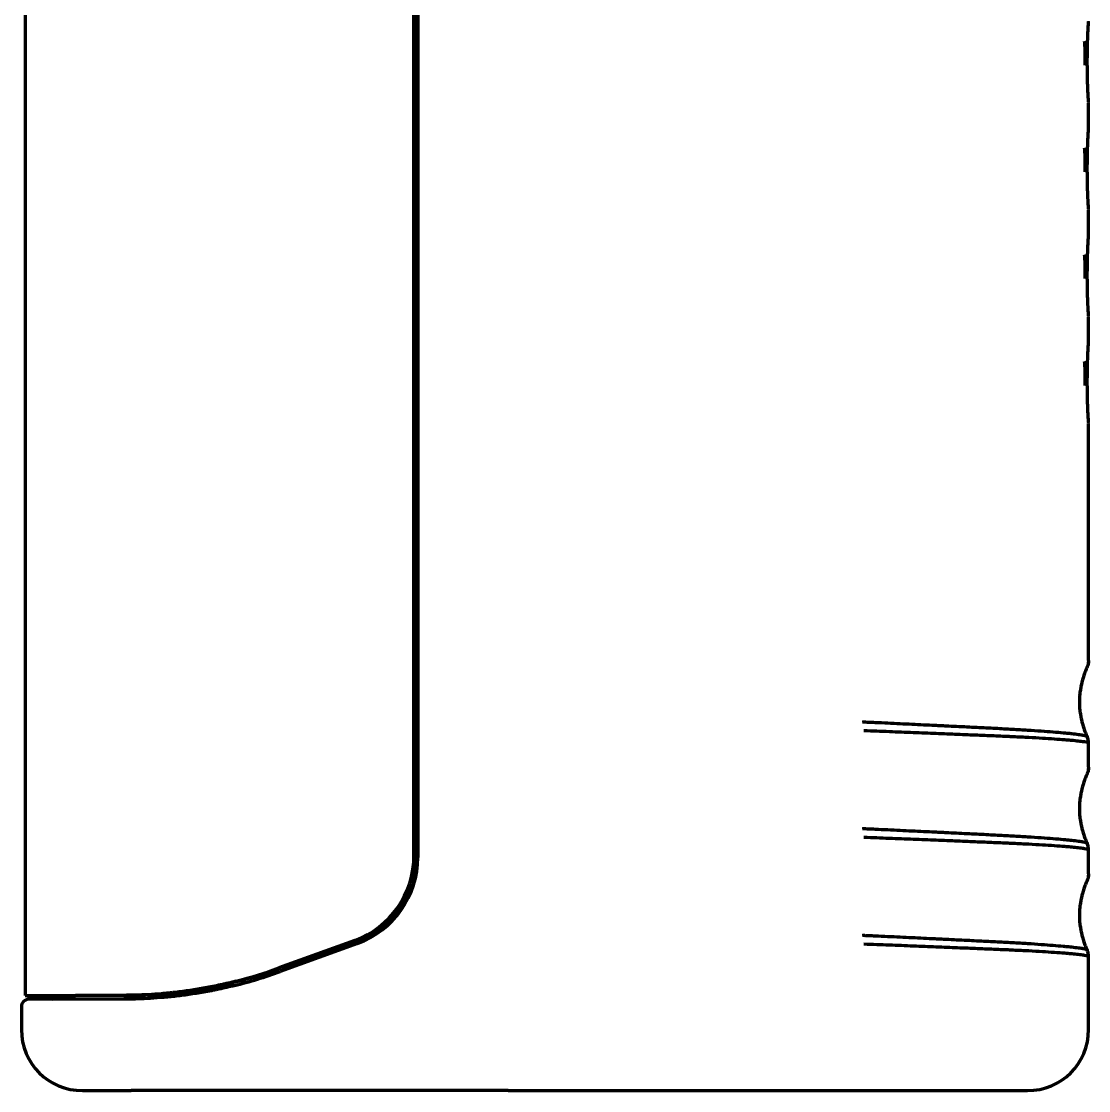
# Model space of a CAD drawing. Header units: inches. Extents: x -2983 to 7024, y 422 to 5529.
# Drawn here: x 977.5 to 1012.5, y 2959.14 to 2994.21 of the extents above; entities that cross this region are included whole.
import ezdxf

# ---------------------------------------------------------------- set-up
doc = ezdxf.new("R2010")
doc.units = ezdxf.units.IN

msp = doc.modelspace()

# ---------------------------------------------------------------- linework, layer by layer
at = {"linetype": 'Continuous', "lineweight": 70}
for p, q in [((990.376, 2966.852), (990.376, 3141.407)), ((990.454, 2966.852), (990.454, 3141.407)), ((990.501, 3141.468), (990.501, 2966.79)), ((977.626, 3025.892), (977.626, 2962.267)), ((1012.501, 2990.757), (1012.501, 2991.527)), ((1012.499, 2990.718), (1012.5, 2990.757)), ((1012.499, 2990.713), (1012.5, 2990.725)), ((1012.501, 2987.257), (1012.501, 2988.027)), ((1012.499, 2987.218), (1012.5, 2987.257)), ((1012.499, 2987.213), (1012.5, 2987.225)), ((1012.501, 2983.757), (1012.501, 2984.527)), ((1012.499, 2983.718), (1012.5, 2983.757)), ((1012.499, 2983.713), (1012.5, 2983.725)), ((1012.501, 2973.248), (1012.501, 2981.027)), ((1012.501, 2973.248), (1012.491, 2973.149)), ((1012.501, 2969.748), (1012.501, 2970.536)), ((1012.501, 2969.748), (1012.491, 2969.649)), ((1012.501, 2966.248), (1012.501, 2967.036)), ((1012.501, 2966.248), (1012.491, 2966.149)), ((1012.501, 2966.248), (1012.5, 2966.248)), ((988.431, 2964.07), (985.943, 2963.164)), ((988.527, 2963.971), (985.986, 2963.047)), ((988.51, 2964.07), (986.022, 2963.164)), ((1012.501, 2961.142), (1012.501, 2963.536)), ((977.626, 2962.267), (979.279, 2962.267)), ((979.401, 2962.142), (977.751, 2962.142)), ((980.856, 2962.267), (979.279, 2962.267)), ((980.856, 2962.142), (979.401, 2962.142)), ((980.856, 2962.267), (981.56, 2962.267)), ((977.501, 2961.892), (977.501, 2961.142)), ((979.501, 2959.142), (981.104, 2959.142)), ((984.682, 2959.142), (981.104, 2959.142)), ((992.524, 2959.142), (984.682, 2959.142)), ((993.47, 2959.142), (992.524, 2959.142)), ((993.47, 2959.142), (1010.501, 2959.142))]:
    msp.add_line(p, q, dxfattribs=at)
for centre, radius, start, end in [((1012.001, 2970.536), 0.5, 11.4977, 24.7187), ((1012.001, 2970.536), 0.5, 0.0006, 11.4977), ((1012.001, 2967.036), 0.5, 11.4977, 24.7187), ((1012.001, 2967.036), 0.5, 0.0006, 11.4977), ((987.501, 2966.79), 3, 290, 0), ((1012.001, 2963.536), 0.5, 11.4978, 24.7187), ((1012.001, 2963.536), 0.5, 0.0007, 11.4978), ((977.751, 2961.892), 0.25, 90, 180), ((978.501, 2962.392), 0.25, 270, 329.9991), ((979.501, 2961.142), 2, 180, 270), ((1010.501, 2961.142), 2, 270, 0)]:
    msp.add_arc(centre, radius, start, end, dxfattribs=at)
for centre, major_axis, ratio, start_param, end_param in [((987.425, 2966.852), (0, -2.96), 0.996917, 0.348075, 1.570796), ((987.503, 2966.852), (0, -2.96), 0.996917, 0.348075, 1.570796), ((980.855, 2977.232), (0, 14.965), 0.996917, 3.390853, 3.489628), ((980.933, 2977.232), (0, 14.965), 0.996917, 3.390853, 3.489628), ((980.856, 2977.142), (0, 15), 1, 3.385952, 3.490659)]:
    msp.add_ellipse(centre, major_axis=major_axis, ratio=ratio, start_param=start_param, end_param=end_param, dxfattribs=at)
for points, knots in [([(1012.5, 2991.56), (1012.5, 2991.56), (1012.499, 2991.563), (1012.497, 2991.6), (1012.488, 2991.758), (1012.472, 2992.089), (1012.459, 2992.541), (1012.457, 2993.058), (1012.467, 2993.549), (1012.483, 2993.935), (1012.494, 2994.135), (1012.498, 2994.202), (1012.499, 2994.212), (1012.499, 2994.213)], [0, 0, 0, 0, 0.010183, 0.070351, 0.180646, 0.300593, 0.425928, 0.557827, 0.693585, 0.815302, 0.931069, 0.992468, 1, 1, 1, 1]), ([(1012.386, 2992.774), (1012.387, 2992.821), (1012.392, 2993.056), (1012.388, 2993.35), (1012.371, 2993.537), (1012.368, 2993.561)], [0, 0, 0, 0, 0.175328, 0.891133, 1, 1, 1, 1]), ([(1012.5, 2988.06), (1012.5, 2988.06), (1012.499, 2988.063), (1012.497, 2988.1), (1012.488, 2988.258), (1012.472, 2988.589), (1012.459, 2989.041), (1012.457, 2989.558), (1012.467, 2990.049), (1012.483, 2990.435), (1012.494, 2990.635), (1012.498, 2990.702), (1012.499, 2990.712), (1012.499, 2990.713)], [0, 0, 0, 0, 0.010183, 0.070351, 0.180646, 0.300593, 0.425928, 0.557827, 0.693585, 0.815303, 0.93107, 0.992469, 1, 1, 1, 1]), ([(1012.386, 2989.274), (1012.387, 2989.321), (1012.392, 2989.556), (1012.388, 2989.85), (1012.371, 2990.037), (1012.368, 2990.061)], [0, 0, 0, 0, 0.175328, 0.891133, 1, 1, 1, 1]), ([(1012.5, 2984.56), (1012.5, 2984.56), (1012.499, 2984.563), (1012.497, 2984.6), (1012.488, 2984.758), (1012.472, 2985.089), (1012.459, 2985.541), (1012.457, 2986.058), (1012.467, 2986.549), (1012.483, 2986.935), (1012.494, 2987.135), (1012.498, 2987.202), (1012.499, 2987.212), (1012.499, 2987.213)], [0, 0, 0, 0, 0.010183, 0.070351, 0.180646, 0.300593, 0.425928, 0.557826, 0.693584, 0.815302, 0.931069, 0.992467, 1, 1, 1, 1]), ([(1012.386, 2985.774), (1012.387, 2985.821), (1012.392, 2986.056), (1012.388, 2986.35), (1012.371, 2986.537), (1012.368, 2986.561)], [0, 0, 0, 0, 0.175328, 0.891133, 1, 1, 1, 1]), ([(1012.5, 2981.06), (1012.5, 2981.06), (1012.499, 2981.063), (1012.497, 2981.1), (1012.488, 2981.258), (1012.472, 2981.589), (1012.459, 2982.041), (1012.457, 2982.558), (1012.467, 2983.049), (1012.483, 2983.435), (1012.494, 2983.635), (1012.498, 2983.702), (1012.499, 2983.712), (1012.499, 2983.713)], [0, 0, 0, 0, 0.010183, 0.070351, 0.180646, 0.300593, 0.425928, 0.557827, 0.693585, 0.815303, 0.93107, 0.992468, 1, 1, 1, 1]), ([(1012.386, 2982.274), (1012.387, 2982.321), (1012.392, 2982.556), (1012.388, 2982.85), (1012.371, 2983.037), (1012.368, 2983.061)], [0, 0, 0, 0, 0.175328, 0.891133, 1, 1, 1, 1]), ([(1012.455, 2973.039), (1012.434, 2972.993), (1012.414, 2972.946), (1012.376, 2972.852), (1012.359, 2972.804), (1012.312, 2972.661), (1012.286, 2972.564), (1012.253, 2972.418), (1012.244, 2972.368), (1012.227, 2972.27), (1012.211, 2972.171), (1012.2, 2972.05), (1012.198, 2971.969), (1012.199, 2971.935), (1012.2, 2971.912), (1012.2, 2971.901), (1012.201, 2971.89)], [0, 0, 0, 0, 0.125, 0.125, 0.25, 0.25, 0.5, 0.5, 0.625, 0.625, 0.75, 0.875, 0.9375, 0.96875, 0.96875, 1, 1, 1, 1]), ([(1012.5, 2973.248), (1012.5, 2973.212), (1012.497, 2973.176), (1012.481, 2973.106), (1012.47, 2973.072), (1012.455, 2973.039)], [0, 0, 0, 0, 0.5, 0.5, 1, 1, 1, 1]), ([(1012.2, 2971.89), (1012.195, 2971.803), (1012.204, 2971.66), (1012.227, 2971.512), (1012.244, 2971.413), (1012.254, 2971.364), (1012.286, 2971.218), (1012.312, 2971.122), (1012.359, 2970.979), (1012.377, 2970.932), (1012.414, 2970.838), (1012.434, 2970.791), (1012.455, 2970.745)], [0, 0, 0, 0, 0.25, 0.375, 0.375, 0.5, 0.5, 0.75, 0.75, 0.875, 0.875, 1, 1, 1, 1]), ([(1012.455, 2970.745), (1012.453, 2970.753), (1012.429, 2970.769), (1012.332, 2970.792), (1012.175, 2970.817), (1012.031, 2970.834), (1011.908, 2970.848), (1011.843, 2970.854), (1011.772, 2970.861), (1011.723, 2970.866), (1011.698, 2970.868), (1011.57, 2970.88), (1011.347, 2970.899), (1010.956, 2970.929), (1010.658, 2970.949), (1010.342, 2970.969), (1010.175, 2970.978), (1009.909, 2970.993), (1009.819, 2970.998), (1009.632, 2971.008), (1009.537, 2971.013), (1009.245, 2971.028), (1008.839, 2971.049), (1008.4, 2971.071), (1008.059, 2971.087), (1007.885, 2971.096), (1007.707, 2971.105), (1007.587, 2971.11), (1007.526, 2971.113), (1007.222, 2971.128), (1006.72, 2971.152), (1006.19, 2971.178), (1005.781, 2971.197), (1005.643, 2971.203), (1005.434, 2971.213), (1005.364, 2971.216), (1005.258, 2971.221), (1005.204, 2971.223), (1005.142, 2971.226), (1005.111, 2971.228), (1005.095, 2971.228), (1005.087, 2971.229), (1005.084, 2971.229), (1005.082, 2971.229), (1005.081, 2971.229), (1005.08, 2971.229), (1005.08, 2971.229)], [0, 0, 0, 0, 0.0625, 0.125, 0.1875, 0.25, 0.25, 0.28125, 0.296875, 0.296875, 0.3125, 0.3125, 0.375, 0.4375, 0.5, 0.5, 0.5625, 0.5625, 0.59375, 0.59375, 0.625, 0.625, 0.6875, 0.75, 0.75, 0.78125, 0.796875, 0.796875, 0.8125, 0.8125, 0.875, 0.9375, 0.9375, 0.96875, 0.96875, 0.984375, 0.984375, 0.992188, 0.996094, 0.998047, 0.999023, 0.999512, 0.999756, 0.999878, 0.999878, 1, 1, 1, 1]), ([(1012.5, 2970.536), (1012.499, 2970.543), (1012.475, 2970.557), (1012.379, 2970.577), (1012.222, 2970.598), (1012.077, 2970.613), (1011.953, 2970.625), (1011.888, 2970.631), (1011.816, 2970.637), (1011.767, 2970.641), (1011.742, 2970.643), (1011.613, 2970.653), (1011.389, 2970.67), (1011.126, 2970.688), (1010.845, 2970.705), (1010.695, 2970.713), (1010.377, 2970.73), (1010.208, 2970.738), (1009.985, 2970.748), (1009.94, 2970.75), (1009.849, 2970.755), (1009.803, 2970.757), (1009.662, 2970.763), (1009.566, 2970.767), (1009.273, 2970.779), (1008.867, 2970.796), (1008.211, 2970.823), (1007.511, 2970.851), (1006.765, 2970.881), (1006.238, 2970.902), (1005.695, 2970.923), (1005.416, 2970.933), (1005.129, 2970.944)], [0, 0, 0, 0, 0.0625, 0.125, 0.1875, 0.25, 0.25, 0.28125, 0.296875, 0.296875, 0.3125, 0.3125, 0.375, 0.4375, 0.4375, 0.5, 0.5, 0.5625, 0.5625, 0.578125, 0.578125, 0.59375, 0.59375, 0.625, 0.625, 0.6875, 0.75, 0.8125, 0.875, 0.9375, 0.9375, 1, 1, 1, 1]), ([(1012.5, 2970.536), (1012.5, 2970.572), (1012.497, 2970.608), (1012.481, 2970.678), (1012.47, 2970.712), (1012.455, 2970.745)], [0, 0, 0, 0, 0.5, 0.5, 1, 1, 1, 1]), ([(1012.5, 2970.536), (1012.5, 2970.572), (1012.497, 2970.608), (1012.481, 2970.678), (1012.47, 2970.713), (1012.455, 2970.745)], [0, 0, 0, 0, 0.5, 0.5, 1, 1, 1, 1]), ([(1012.455, 2969.539), (1012.434, 2969.493), (1012.414, 2969.446), (1012.376, 2969.352), (1012.359, 2969.304), (1012.312, 2969.161), (1012.286, 2969.064), (1012.253, 2968.918), (1012.244, 2968.868), (1012.227, 2968.77), (1012.211, 2968.671), (1012.2, 2968.55), (1012.198, 2968.469), (1012.199, 2968.435), (1012.2, 2968.412), (1012.2, 2968.401), (1012.201, 2968.39)], [0, 0, 0, 0, 0.125, 0.125, 0.25, 0.25, 0.5, 0.5, 0.625, 0.625, 0.75, 0.875, 0.9375, 0.96875, 0.96875, 1, 1, 1, 1]), ([(1012.5, 2969.748), (1012.5, 2969.712), (1012.497, 2969.676), (1012.481, 2969.606), (1012.47, 2969.572), (1012.455, 2969.539)], [0, 0, 0, 0, 0.5, 0.5, 1, 1, 1, 1]), ([(1012.2, 2968.39), (1012.195, 2968.303), (1012.204, 2968.16), (1012.227, 2968.012), (1012.244, 2967.913), (1012.254, 2967.864), (1012.286, 2967.718), (1012.312, 2967.622), (1012.359, 2967.479), (1012.377, 2967.432), (1012.414, 2967.338), (1012.434, 2967.291), (1012.455, 2967.245)], [0, 0, 0, 0, 0.25, 0.375, 0.375, 0.5, 0.5, 0.75, 0.75, 0.875, 0.875, 1, 1, 1, 1]), ([(1012.455, 2967.245), (1012.453, 2967.253), (1012.429, 2967.269), (1012.332, 2967.292), (1012.175, 2967.317), (1012.031, 2967.334), (1011.908, 2967.348), (1011.843, 2967.354), (1011.772, 2967.361), (1011.723, 2967.366), (1011.698, 2967.368), (1011.57, 2967.38), (1011.347, 2967.399), (1010.956, 2967.429), (1010.658, 2967.449), (1010.342, 2967.469), (1010.175, 2967.478), (1009.909, 2967.493), (1009.819, 2967.498), (1009.632, 2967.508), (1009.537, 2967.513), (1009.245, 2967.528), (1008.839, 2967.549), (1008.4, 2967.571), (1008.059, 2967.587), (1007.885, 2967.596), (1007.707, 2967.605), (1007.587, 2967.61), (1007.526, 2967.613), (1007.222, 2967.628), (1006.72, 2967.652), (1006.19, 2967.678), (1005.781, 2967.697), (1005.643, 2967.703), (1005.434, 2967.713), (1005.364, 2967.716), (1005.258, 2967.721), (1005.204, 2967.723), (1005.142, 2967.726), (1005.111, 2967.728), (1005.095, 2967.728), (1005.087, 2967.729), (1005.084, 2967.729), (1005.082, 2967.729), (1005.081, 2967.729), (1005.08, 2967.729), (1005.08, 2967.729)], [0, 0, 0, 0, 0.0625, 0.125, 0.1875, 0.25, 0.25, 0.28125, 0.296875, 0.296875, 0.3125, 0.3125, 0.375, 0.4375, 0.5, 0.5, 0.5625, 0.5625, 0.59375, 0.59375, 0.625, 0.625, 0.6875, 0.75, 0.75, 0.78125, 0.796875, 0.796875, 0.8125, 0.8125, 0.875, 0.9375, 0.9375, 0.96875, 0.96875, 0.984375, 0.984375, 0.992187, 0.996094, 0.998047, 0.999023, 0.999512, 0.999756, 0.999878, 0.999878, 1, 1, 1, 1]), ([(1012.5, 2967.036), (1012.499, 2967.043), (1012.475, 2967.057), (1012.379, 2967.077), (1012.222, 2967.098), (1012.077, 2967.113), (1011.953, 2967.125), (1011.888, 2967.131), (1011.816, 2967.137), (1011.767, 2967.141), (1011.742, 2967.143), (1011.613, 2967.153), (1011.389, 2967.17), (1011.126, 2967.188), (1010.845, 2967.205), (1010.695, 2967.213), (1010.377, 2967.23), (1010.208, 2967.238), (1009.985, 2967.248), (1009.94, 2967.25), (1009.849, 2967.255), (1009.803, 2967.257), (1009.662, 2967.263), (1009.566, 2967.267), (1009.273, 2967.279), (1008.867, 2967.296), (1008.211, 2967.323), (1007.511, 2967.351), (1006.765, 2967.381), (1006.238, 2967.402), (1005.695, 2967.423), (1005.416, 2967.433), (1005.129, 2967.444)], [0, 0, 0, 0, 0.0625, 0.125, 0.1875, 0.25, 0.25, 0.28125, 0.296875, 0.296875, 0.3125, 0.3125, 0.375, 0.4375, 0.4375, 0.5, 0.5, 0.5625, 0.5625, 0.578125, 0.578125, 0.59375, 0.59375, 0.625, 0.625, 0.6875, 0.75, 0.8125, 0.875, 0.9375, 0.9375, 1, 1, 1, 1]), ([(1012.5, 2967.036), (1012.5, 2967.072), (1012.497, 2967.108), (1012.481, 2967.178), (1012.47, 2967.212), (1012.455, 2967.245)], [0, 0, 0, 0, 0.5, 0.5, 1, 1, 1, 1]), ([(1012.5, 2967.036), (1012.5, 2967.072), (1012.497, 2967.108), (1012.481, 2967.178), (1012.47, 2967.213), (1012.455, 2967.245)], [0, 0, 0, 0, 0.5, 0.5, 1, 1, 1, 1]), ([(1012.455, 2966.039), (1012.434, 2965.993), (1012.414, 2965.946), (1012.376, 2965.852), (1012.359, 2965.804), (1012.312, 2965.661), (1012.286, 2965.564), (1012.253, 2965.418), (1012.244, 2965.368), (1012.227, 2965.27), (1012.211, 2965.171), (1012.2, 2965.05), (1012.198, 2964.969), (1012.199, 2964.935), (1012.2, 2964.912), (1012.2, 2964.901), (1012.201, 2964.89)], [0, 0, 0, 0, 0.125, 0.125, 0.25, 0.25, 0.5, 0.5, 0.625, 0.625, 0.75, 0.875, 0.9375, 0.96875, 0.96875, 1, 1, 1, 1]), ([(1012.5, 2966.248), (1012.5, 2966.212), (1012.497, 2966.176), (1012.481, 2966.106), (1012.47, 2966.071), (1012.455, 2966.039)], [0, 0, 0, 0, 0.5, 0.5, 1, 1, 1, 1]), ([(1012.5, 2966.248), (1012.5, 2966.212), (1012.497, 2966.176), (1012.481, 2966.106), (1012.47, 2966.072), (1012.455, 2966.039)], [0, 0, 0, 0, 0.5, 0.5, 1, 1, 1, 1]), ([(1012.2, 2964.89), (1012.195, 2964.803), (1012.204, 2964.66), (1012.227, 2964.512), (1012.244, 2964.413), (1012.254, 2964.364), (1012.286, 2964.218), (1012.312, 2964.122), (1012.359, 2963.979), (1012.377, 2963.932), (1012.414, 2963.838), (1012.434, 2963.791), (1012.455, 2963.745)], [0, 0, 0, 0, 0.25, 0.375, 0.375, 0.5, 0.5, 0.75, 0.75, 0.875, 0.875, 1, 1, 1, 1]), ([(1012.455, 2963.745), (1012.453, 2963.753), (1012.429, 2963.769), (1012.332, 2963.792), (1012.175, 2963.817), (1012.031, 2963.834), (1011.908, 2963.848), (1011.843, 2963.854), (1011.772, 2963.861), (1011.723, 2963.866), (1011.698, 2963.868), (1011.57, 2963.88), (1011.347, 2963.899), (1010.956, 2963.929), (1010.658, 2963.949), (1010.342, 2963.969), (1010.175, 2963.978), (1009.909, 2963.993), (1009.819, 2963.998), (1009.632, 2964.008), (1009.537, 2964.013), (1009.245, 2964.028), (1008.839, 2964.049), (1008.4, 2964.071), (1008.059, 2964.087), (1007.885, 2964.096), (1007.707, 2964.105), (1007.587, 2964.11), (1007.526, 2964.113), (1007.222, 2964.128), (1006.72, 2964.152), (1006.19, 2964.178), (1005.781, 2964.197), (1005.643, 2964.203), (1005.434, 2964.213), (1005.364, 2964.216), (1005.258, 2964.221), (1005.204, 2964.223), (1005.142, 2964.226), (1005.111, 2964.228), (1005.095, 2964.228), (1005.087, 2964.229), (1005.084, 2964.229), (1005.082, 2964.229), (1005.081, 2964.229), (1005.08, 2964.229), (1005.08, 2964.229)], [0, 0, 0, 0, 0.0625, 0.125, 0.1875, 0.25, 0.25, 0.28125, 0.296875, 0.296875, 0.3125, 0.3125, 0.375, 0.4375, 0.5, 0.5, 0.5625, 0.5625, 0.59375, 0.59375, 0.625, 0.625, 0.6875, 0.75, 0.75, 0.78125, 0.796875, 0.796875, 0.8125, 0.8125, 0.875, 0.9375, 0.9375, 0.96875, 0.96875, 0.984375, 0.984375, 0.992188, 0.996094, 0.998047, 0.999023, 0.999512, 0.999756, 0.999878, 0.999878, 1, 1, 1, 1]), ([(1012.5, 2963.536), (1012.499, 2963.543), (1012.475, 2963.557), (1012.379, 2963.577), (1012.222, 2963.598), (1012.077, 2963.613), (1011.953, 2963.625), (1011.888, 2963.631), (1011.816, 2963.637), (1011.767, 2963.641), (1011.742, 2963.643), (1011.613, 2963.653), (1011.389, 2963.67), (1011.126, 2963.688), (1010.845, 2963.705), (1010.695, 2963.713), (1010.377, 2963.73), (1010.208, 2963.738), (1009.985, 2963.748), (1009.94, 2963.75), (1009.849, 2963.755), (1009.803, 2963.757), (1009.662, 2963.763), (1009.566, 2963.767), (1009.273, 2963.779), (1008.867, 2963.796), (1008.211, 2963.823), (1007.511, 2963.851), (1006.765, 2963.881), (1006.238, 2963.902), (1005.695, 2963.923), (1005.416, 2963.933), (1005.129, 2963.944)], [0, 0, 0, 0, 0.0625, 0.125, 0.1875, 0.25, 0.25, 0.28125, 0.296875, 0.296875, 0.3125, 0.3125, 0.375, 0.4375, 0.4375, 0.5, 0.5, 0.5625, 0.5625, 0.578125, 0.578125, 0.59375, 0.59375, 0.625, 0.625, 0.6875, 0.75, 0.8125, 0.875, 0.9375, 0.9375, 1, 1, 1, 1]), ([(1012.5, 2963.536), (1012.5, 2963.572), (1012.497, 2963.608), (1012.481, 2963.678), (1012.47, 2963.712), (1012.455, 2963.745)], [0, 0, 0, 0, 0.5, 0.5, 1, 1, 1, 1]), ([(1012.5, 2963.536), (1012.5, 2963.572), (1012.497, 2963.608), (1012.481, 2963.678), (1012.47, 2963.713), (1012.455, 2963.745)], [0, 0, 0, 0, 0.5, 0.5, 1, 1, 1, 1]), ([(984.535, 2962.729), (984.451, 2962.708), (984.367, 2962.687), (984.24, 2962.657), (984.197, 2962.647), (984.113, 2962.628), (984.071, 2962.619), (983.861, 2962.573), (983.694, 2962.539), (983.364, 2962.479), (983.201, 2962.452), (982.878, 2962.404), (982.718, 2962.383), (982.52, 2962.36), (982.481, 2962.356), (982.402, 2962.348), (982.363, 2962.344), (982.247, 2962.332), (982.17, 2962.325), (981.944, 2962.306), (981.798, 2962.296), (981.514, 2962.281), (981.376, 2962.276), (981.109, 2962.269), (980.98, 2962.267), (980.856, 2962.267)], [0, 0, 0, 0, 0.0625, 0.0625, 0.09375, 0.09375, 0.125, 0.125, 0.25, 0.25, 0.375, 0.375, 0.5, 0.5, 0.53125, 0.53125, 0.5625, 0.5625, 0.625, 0.625, 0.75, 0.75, 0.875, 0.875, 1, 1, 1, 1]), ([(984.485, 2962.588), (984.316, 2962.546), (984.148, 2962.507), (983.939, 2962.462), (983.897, 2962.454), (983.813, 2962.436), (983.772, 2962.428), (983.647, 2962.404), (983.564, 2962.388), (983.316, 2962.344), (983.153, 2962.318), (982.912, 2962.283), (982.832, 2962.273), (982.673, 2962.252), (982.594, 2962.243), (982.362, 2962.217), (982.211, 2962.203), (981.917, 2962.179), (981.774, 2962.17), (981.496, 2962.155), (981.362, 2962.15), (981.199, 2962.146), (981.166, 2962.145), (981.102, 2962.144), (981.007, 2962.143), (980.916, 2962.142), (980.856, 2962.142)], [0, 0, 0, 0, 0.125, 0.125, 0.15625, 0.15625, 0.1875, 0.1875, 0.25, 0.25, 0.375, 0.375, 0.4375, 0.4375, 0.5, 0.5, 0.625, 0.625, 0.75, 0.75, 0.875, 0.875, 0.90625, 0.90625, 0.9375, 1, 1, 1, 1]), ([(984.614, 2962.729), (984.545, 2962.708), (984.475, 2962.688), (984.336, 2962.648), (984.266, 2962.629), (984.058, 2962.574), (983.92, 2962.541), (983.647, 2962.48), (983.512, 2962.453), (983.244, 2962.405), (983.078, 2962.379), (982.914, 2962.357), (982.849, 2962.348), (982.816, 2962.344), (982.719, 2962.333), (982.656, 2962.325), (982.467, 2962.306), (982.345, 2962.296), (982.109, 2962.281), (981.994, 2962.276), (981.772, 2962.269), (981.664, 2962.267), (981.56, 2962.267)], [0, 0, 0, 0, 0.0625, 0.0625, 0.125, 0.125, 0.25, 0.25, 0.375, 0.375, 0.5, 0.53125, 0.53125, 0.5625, 0.5625, 0.625, 0.625, 0.75, 0.75, 0.875, 0.875, 1, 1, 1, 1])]:
    msp.add_open_spline(points, degree=3, knots=knots, dxfattribs=at)
for points, degree in [([(1012.459, 2993.074), (1012.46, 2993.146), (1012.461, 2993.215), (1012.462, 2993.282)], 3), ([(1012.499, 2991.566), (1012.499, 2991.564), (1012.499, 2991.563)], 2), ([(1012.459, 2989.574), (1012.46, 2989.646), (1012.461, 2989.715), (1012.462, 2989.782)], 3), ([(1012.499, 2988.066), (1012.499, 2988.064), (1012.499, 2988.063)], 2), ([(1012.459, 2986.074), (1012.46, 2986.146), (1012.461, 2986.215), (1012.462, 2986.282)], 3), ([(1012.499, 2984.566), (1012.499, 2984.564), (1012.499, 2984.563)], 2), ([(1012.459, 2982.574), (1012.46, 2982.646), (1012.461, 2982.715), (1012.462, 2982.782)], 3), ([(1012.499, 2981.066), (1012.499, 2981.064), (1012.499, 2981.063)], 2)]:
    msp.add_open_spline(points, degree=degree, dxfattribs=at)

doc.saveas('drawing.dxf')
